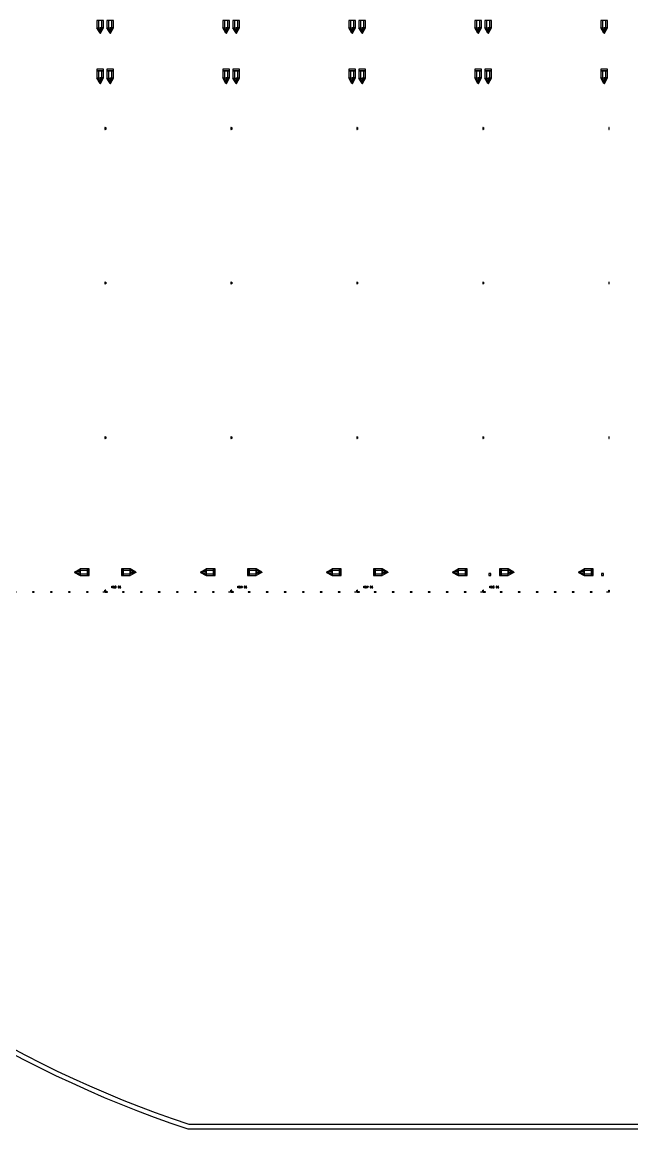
# Model space of a CAD drawing. Extents: x -50899 to 50899, y -48295 to 50898.
# Drawn here: x -23503 to 3843, y -48295 to 1302 of the extents above; entities that cross this region are included whole.
import ezdxf

# ---------------------------------------------------------------- set-up
doc = ezdxf.new("R2010")
doc.units = 0
doc.layers.add('GAP', color=1, linetype='continuous')
doc.layers.add('PIN', color=3, linetype='continuous')

# ---------------------------------------------------------------- blocks, each defined once
blk = doc.blocks.new('C1C')
at = {"layer": 'GAP'}
for points in [[(-100, 48400), (0, 48400), (0, 48380), (-80, 48380), (-80, 48300), (-100, 48300), (-100, 48400)], [(667, 48400), (747, 48400), (747, 48380), (667, 48380), (667, 48400)], [(1474, 48400), (1554, 48400), (1554, 48380), (1474, 48380), (1474, 48400)], [(2281, 48400), (2361, 48400), (2361, 48380), (2281, 48380), (2281, 48400)], [(3089, 48400), (3169, 48400), (3169, 48380), (3089, 48380), (3089, 48400)], [(3896, 48400), (3976, 48400), (3976, 48380), (3896, 48380), (3896, 48400)], [(4703, 48400), (4783, 48400), (4783, 48380), (4703, 48380), (4703, 48400)], [(5550, 48400), (5450, 48400), (5450, 48380), (5530, 48380), (5530, 48300), (5550, 48300), (5550, 48400)], [(-100, 41431), (-100, 41511), (-80, 41511), (-80, 41431), (-100, 41431)], [(5550, 41431), (5550, 41511), (5530, 41511), (5530, 41431), (5550, 41431)], [(-100, 34503), (-100, 34583), (-80, 34583), (-80, 34503), (-100, 34503)], [(5550, 34503), (5550, 34583), (5530, 34583), (5530, 34503), (5550, 34503)], [(-100, 27574), (-100, 27654), (-80, 27654), (-80, 27574), (-100, 27574)], [(5550, 27574), (5550, 27654), (5530, 27654), (5530, 27574), (5550, 27574)], [(-100, 20646), (-100, 20726), (-80, 20726), (-80, 20646), (-100, 20646)], [(5550, 20646), (5550, 20726), (5530, 20726), (5530, 20646), (5550, 20646)], [(-100, 13717), (-100, 13797), (-80, 13797), (-80, 13717), (-100, 13717)], [(5550, 13717), (5550, 13797), (5530, 13797), (5530, 13717), (5550, 13717)], [(-100, 6789), (-100, 6869), (-80, 6869), (-80, 6789), (-100, 6789)], [(5550, 6789), (5550, 6869), (5530, 6869), (5530, 6789), (5550, 6789)], [(-100, -100), (0, -100), (0, -80), (-80, -80), (-80, 0), (-100, 0), (-100, -100)], [(5550, -100), (5450, -100), (5450, -80), (5530, -80), (5530, 0), (5550, 0), (5550, -100)], [(667, -100), (747, -100), (747, -80), (667, -80), (667, -100)], [(1474, -100), (1554, -100), (1554, -80), (1474, -80), (1474, -100)], [(2281, -100), (2361, -100), (2361, -80), (2281, -80), (2281, -100)], [(3089, -100), (3169, -100), (3169, -80), (3089, -80), (3089, -100)], [(3896, -100), (3976, -100), (3976, -80), (3896, -80), (3896, -100)], [(4703, -100), (4783, -100), (4783, -80), (4703, -80), (4703, -100)]]:
    blk.add_lwpolyline(points, dxfattribs=at)
blk = doc.blocks.new('C1CGAP')
for points in [[(5175, 25525), (5175, 25200), (5475, 25200), (5475, 25525), (5175, 25525)], [(5175, 25525), (5175, 25200), (5475, 25200), (5475, 25525), (5175, 25525)], [(5325, 25200), (5325, 24950), (5315.158, 24950), (5175, 25200), (5325, 25200)], [(5325, 25200), (5325, 24950), (5315.158, 24950), (5175, 25200), (5325, 25200)], [(5325, 25200), (5325, 24950), (5334.842, 24950), (5475, 25200), (5325, 25200)], [(5325, 25200), (5325, 24950), (5334.842, 24950), (5475, 25200), (5325, 25200)], [(5175, 23350), (5175, 23275), (5475, 23275), (5475, 23350), (5175, 23350)], [(5175, 23350), (5175, 23275), (5475, 23275), (5475, 23350), (5175, 23350)], [(5175, 23275), (5175, 22950), (5475, 22950), (5475, 23275), (5175, 23275)], [(5175, 23275), (5175, 22950), (5475, 22950), (5475, 23275), (5175, 23275)], [(5325, 22950), (5325, 22700), (5315.158, 22700), (5175, 22950), (5325, 22950)], [(5325, 22950), (5325, 22700), (5315.158, 22700), (5175, 22950), (5325, 22950)], [(5325, 22950), (5325, 22700), (5334.842, 22700), (5475, 22950), (5325, 22950)], [(5325, 22950), (5325, 22700), (5334.842, 22700), (5475, 22950), (5325, 22950)], [(4425, 800), (4175, 800), (4175, 809.842), (4425, 950), (4425, 800)], [(4425, 800), (4175, 800), (4175, 809.842), (4425, 950), (4425, 800)], [(4425, 800), (4175, 800), (4175, 790.158), (4425, 650), (4425, 800)], [(4425, 800), (4175, 800), (4175, 790.158), (4425, 650), (4425, 800)], [(4750, 950), (4425, 950), (4425, 650), (4750, 650), (4750, 950)], [(4750, 950), (4425, 950), (4425, 650), (4750, 650), (4750, 950)], [(4825, 950), (4750, 950), (4750, 650), (4825, 650), (4825, 950)], [(4825, 950), (4750, 950), (4750, 650), (4825, 650), (4825, 950)]]:
    blk.add_lwpolyline(points)
blk = doc.blocks.new('C1CPIN')
for points in [[(5250, 25525), (5250, 25200), (5400, 25200), (5400, 25525), (5250, 25525)], [(5250, 25525), (5250, 25200), (5400, 25200), (5400, 25525), (5250, 25525)], [(5325, 25200), (5325, 24950), (5320, 24950), (5250, 25200), (5325, 25200)], [(5325, 25200), (5325, 24950), (5320, 24950), (5250, 25200), (5325, 25200)], [(5325, 25200), (5325, 24950), (5330, 24950), (5400, 25200), (5325, 25200)], [(5325, 25200), (5325, 24950), (5330, 24950), (5400, 25200), (5325, 25200)], [(5250, 23275), (5250, 22950), (5400, 22950), (5400, 23275), (5250, 23275)], [(5250, 23275), (5250, 22950), (5400, 22950), (5400, 23275), (5250, 23275)], [(5325, 22950), (5325, 22700), (5320, 22700), (5250, 22950), (5325, 22950)], [(5325, 22950), (5325, 22700), (5320, 22700), (5250, 22950), (5325, 22950)], [(5325, 22950), (5325, 22700), (5330, 22700), (5400, 22950), (5325, 22950)], [(5325, 22950), (5325, 22700), (5330, 22700), (5400, 22950), (5325, 22950)], [(4425, 800), (4175, 800), (4175, 805), (4425, 875), (4425, 800)], [(4425, 800), (4175, 800), (4175, 805), (4425, 875), (4425, 800)], [(4425, 800), (4175, 800), (4175, 795), (4425, 725), (4425, 800)], [(4425, 800), (4175, 800), (4175, 795), (4425, 725), (4425, 800)], [(4750, 875), (4425, 875), (4425, 725), (4750, 725), (4750, 875)], [(4750, 875), (4425, 875), (4425, 725), (4750, 725), (4750, 875)]]:
    blk.add_lwpolyline(points)
blk = doc.blocks.new('C1D')
at = {"layer": 'GAP'}
for points in [[(-100, 48400), (0, 48400), (0, 48380), (-80, 48380), (-80, 48300), (-100, 48300), (-100, 48400)], [(667, 48400), (747, 48400), (747, 48380), (667, 48380), (667, 48400)], [(1474, 48400), (1554, 48400), (1554, 48380), (1474, 48380), (1474, 48400)], [(2281, 48400), (2361, 48400), (2361, 48380), (2281, 48380), (2281, 48400)], [(3089, 48400), (3169, 48400), (3169, 48380), (3089, 48380), (3089, 48400)], [(3896, 48400), (3976, 48400), (3976, 48380), (3896, 48380), (3896, 48400)], [(4703, 48400), (4783, 48400), (4783, 48380), (4703, 48380), (4703, 48400)], [(5550, 48400), (5450, 48400), (5450, 48380), (5530, 48380), (5530, 48300), (5550, 48300), (5550, 48400)], [(-100, 41431), (-100, 41511), (-80, 41511), (-80, 41431), (-100, 41431)], [(5550, 41431), (5550, 41511), (5530, 41511), (5530, 41431), (5550, 41431)], [(-100, 34503), (-100, 34583), (-80, 34583), (-80, 34503), (-100, 34503)], [(5550, 34503), (5550, 34583), (5530, 34583), (5530, 34503), (5550, 34503)], [(-100, 27574), (-100, 27654), (-80, 27654), (-80, 27574), (-100, 27574)], [(5550, 27574), (5550, 27654), (5530, 27654), (5530, 27574), (5550, 27574)], [(-100, 20646), (-100, 20726), (-80, 20726), (-80, 20646), (-100, 20646)], [(5550, 20646), (5550, 20726), (5530, 20726), (5530, 20646), (5550, 20646)], [(-100, 13717), (-100, 13797), (-80, 13797), (-80, 13717), (-100, 13717)], [(5550, 13717), (5550, 13797), (5530, 13797), (5530, 13717), (5550, 13717)], [(-100, 6789), (-100, 6869), (-80, 6869), (-80, 6789), (-100, 6789)], [(5550, 6789), (5550, 6869), (5530, 6869), (5530, 6789), (5550, 6789)], [(-100, -100), (0, -100), (0, -80), (-80, -80), (-80, 0), (-100, 0), (-100, -100)], [(5550, -100), (5450, -100), (5450, -80), (5530, -80), (5530, 0), (5550, 0), (5550, -100)], [(667, -100), (747, -100), (747, -80), (667, -80), (667, -100)], [(1474, -100), (1554, -100), (1554, -80), (1474, -80), (1474, -100)], [(2281, -100), (2361, -100), (2361, -80), (2281, -80), (2281, -100)], [(3089, -100), (3169, -100), (3169, -80), (3089, -80), (3089, -100)], [(3896, -100), (3976, -100), (3976, -80), (3896, -80), (3896, -100)], [(4703, -100), (4783, -100), (4783, -80), (4703, -80), (4703, -100)]]:
    blk.add_lwpolyline(points, dxfattribs=at)
blk = doc.blocks.new('C1DGAP')
for points in [[(-25, 25525), (-25, 25200), (275, 25200), (275, 25525), (-25, 25525)], [(-25, 25525), (-25, 25200), (275, 25200), (275, 25525), (-25, 25525)], [(5175, 25525), (5175, 25200), (5475, 25200), (5475, 25525), (5175, 25525)], [(5175, 25525), (5175, 25200), (5475, 25200), (5475, 25525), (5175, 25525)], [(125, 25200), (125, 24950), (115.158, 24950), (-25, 25200), (125, 25200)], [(125, 25200), (125, 24950), (115.158, 24950), (-25, 25200), (125, 25200)], [(125, 25200), (125, 24950), (134.842, 24950), (275, 25200), (125, 25200)], [(125, 25200), (125, 24950), (134.842, 24950), (275, 25200), (125, 25200)], [(5325, 25200), (5325, 24950), (5315.158, 24950), (5175, 25200), (5325, 25200)], [(5325, 25200), (5325, 24950), (5315.158, 24950), (5175, 25200), (5325, 25200)], [(5325, 25200), (5325, 24950), (5334.842, 24950), (5475, 25200), (5325, 25200)], [(5325, 25200), (5325, 24950), (5334.842, 24950), (5475, 25200), (5325, 25200)], [(-25, 23345), (-25, 23270), (275, 23270), (275, 23345), (-25, 23345)], [(-25, 23345), (-25, 23270), (275, 23270), (275, 23345), (-25, 23345)], [(5175, 23350), (5175, 23275), (5475, 23275), (5475, 23350), (5175, 23350)], [(5175, 23350), (5175, 23275), (5475, 23275), (5475, 23350), (5175, 23350)], [(-25, 23270), (-25, 22945), (275, 22945), (275, 23270), (-25, 23270)], [(-25, 23270), (-25, 22945), (275, 22945), (275, 23270), (-25, 23270)], [(125, 22945), (125, 22695), (115.158, 22695), (-25, 22945), (125, 22945)], [(125, 22945), (125, 22695), (115.158, 22695), (-25, 22945), (125, 22945)], [(125, 22945), (125, 22695), (134.842, 22695), (275, 22945), (125, 22945)], [(125, 22945), (125, 22695), (134.842, 22695), (275, 22945), (125, 22945)], [(5175, 23275), (5175, 22950), (5475, 22950), (5475, 23275), (5175, 23275)], [(5175, 23275), (5175, 22950), (5475, 22950), (5475, 23275), (5175, 23275)], [(5325, 22950), (5325, 22700), (5315.158, 22700), (5175, 22950), (5325, 22950)], [(5325, 22950), (5325, 22700), (5315.158, 22700), (5175, 22950), (5325, 22950)], [(5325, 22950), (5325, 22700), (5334.842, 22700), (5475, 22950), (5325, 22950)], [(5325, 22950), (5325, 22700), (5334.842, 22700), (5475, 22950), (5325, 22950)], [(625, 650), (700, 650), (700, 950), (625, 950), (625, 650)], [(625, 650), (700, 650), (700, 950), (625, 950), (625, 650)], [(700, 650), (1025, 650), (1025, 950), (700, 950), (700, 650)], [(700, 650), (1025, 650), (1025, 950), (700, 950), (700, 650)], [(1025, 800), (1275, 800), (1275, 809.842), (1025, 950), (1025, 800)], [(1025, 800), (1275, 800), (1275, 809.842), (1025, 950), (1025, 800)], [(1025, 800), (1275, 800), (1275, 790.158), (1025, 650), (1025, 800)], [(1025, 800), (1275, 800), (1275, 790.158), (1025, 650), (1025, 800)], [(4425, 800), (4175, 800), (4175, 809.842), (4425, 950), (4425, 800)], [(4425, 800), (4175, 800), (4175, 809.842), (4425, 950), (4425, 800)], [(4425, 800), (4175, 800), (4175, 790.158), (4425, 650), (4425, 800)], [(4425, 800), (4175, 800), (4175, 790.158), (4425, 650), (4425, 800)], [(4750, 950), (4425, 950), (4425, 650), (4750, 650), (4750, 950)], [(4750, 950), (4425, 950), (4425, 650), (4750, 650), (4750, 950)], [(4825, 950), (4750, 950), (4750, 650), (4825, 650), (4825, 950)], [(4825, 950), (4750, 950), (4750, 650), (4825, 650), (4825, 950)]]:
    blk.add_lwpolyline(points)
at = {"layer": 'GAP'}
for points in [[(200, 100), (200, 170), (252.5, 170), (252.5, 161.25), (217.5, 161.25), (217.5, 108.75), (252.5, 108.75), (252.5, 100), (200, 100), (200, 100)], [(270, 100), (322.5, 100), (322.5, 108.75), (305, 108.75), (305, 170), (287.5, 170), (270, 161.25), (270, 152.5), (287.5, 152.5), (287.5, 108.75), (270, 108.75), (270, 100), (270, 100)], [(340, 100), (357.5, 100), (357.5, 170), (340, 170), (340, 100)], [(357.5, 100), (375, 100), (392.5, 108.75), (392.5, 161.25), (375, 170), (357.5, 170), (357.5, 161.25), (375, 161.25), (375, 108.75), (357.5, 108.75), (357.5, 100)]]:
    blk.add_lwpolyline(points, dxfattribs=at)
blk = doc.blocks.new('C1DPIN')
for points in [[(50, 25525), (50, 25200), (200, 25200), (200, 25525), (50, 25525)], [(50, 25525), (50, 25200), (200, 25200), (200, 25525), (50, 25525)], [(5250, 25525), (5250, 25200), (5400, 25200), (5400, 25525), (5250, 25525)], [(5250, 25525), (5250, 25200), (5400, 25200), (5400, 25525), (5250, 25525)], [(125, 25200), (125, 24950), (120, 24950), (50, 25200), (125, 25200)], [(125, 25200), (125, 24950), (120, 24950), (50, 25200), (125, 25200)], [(125, 25200), (125, 24950), (130, 24950), (200, 25200), (125, 25200)], [(125, 25200), (125, 24950), (130, 24950), (200, 25200), (125, 25200)], [(5325, 25200), (5325, 24950), (5320, 24950), (5250, 25200), (5325, 25200)], [(5325, 25200), (5325, 24950), (5320, 24950), (5250, 25200), (5325, 25200)], [(5325, 25200), (5325, 24950), (5330, 24950), (5400, 25200), (5325, 25200)], [(5325, 25200), (5325, 24950), (5330, 24950), (5400, 25200), (5325, 25200)], [(50, 23270), (50, 22945), (200, 22945), (200, 23270), (50, 23270)], [(50, 23270), (50, 22945), (200, 22945), (200, 23270), (50, 23270)], [(125, 22945), (125, 22695), (120, 22695), (50, 22945), (125, 22945)], [(125, 22945), (125, 22695), (120, 22695), (50, 22945), (125, 22945)], [(125, 22945), (125, 22695), (130, 22695), (200, 22945), (125, 22945)], [(125, 22945), (125, 22695), (130, 22695), (200, 22945), (125, 22945)], [(5250, 23275), (5250, 22950), (5400, 22950), (5400, 23275), (5250, 23275)], [(5250, 23275), (5250, 22950), (5400, 22950), (5400, 23275), (5250, 23275)], [(5325, 22950), (5325, 22700), (5320, 22700), (5250, 22950), (5325, 22950)], [(5325, 22950), (5325, 22700), (5320, 22700), (5250, 22950), (5325, 22950)], [(5325, 22950), (5325, 22700), (5330, 22700), (5400, 22950), (5325, 22950)], [(5325, 22950), (5325, 22700), (5330, 22700), (5400, 22950), (5325, 22950)], [(700, 725), (1025, 725), (1025, 875), (700, 875), (700, 725)], [(700, 725), (1025, 725), (1025, 875), (700, 875), (700, 725)], [(1025, 800), (1275, 800), (1275, 805), (1025, 875), (1025, 800)], [(1025, 800), (1275, 800), (1275, 805), (1025, 875), (1025, 800)], [(1025, 800), (1275, 800), (1275, 795), (1025, 725), (1025, 800)], [(1025, 800), (1275, 800), (1275, 795), (1025, 725), (1025, 800)], [(4425, 800), (4175, 800), (4175, 805), (4425, 875), (4425, 800)], [(4425, 800), (4175, 800), (4175, 805), (4425, 875), (4425, 800)], [(4425, 800), (4175, 800), (4175, 795), (4425, 725), (4425, 800)], [(4425, 800), (4175, 800), (4175, 795), (4425, 725), (4425, 800)], [(4750, 875), (4425, 875), (4425, 725), (4750, 725), (4750, 875)], [(4750, 875), (4425, 875), (4425, 725), (4750, 725), (4750, 875)]]:
    blk.add_lwpolyline(points)
blk = doc.blocks.new('C1E')
at = {"layer": 'GAP'}
for points in [[(-100, 48400), (0, 48400), (0, 48380), (-80, 48380), (-80, 48300), (-100, 48300), (-100, 48400)], [(667, 48400), (747, 48400), (747, 48380), (667, 48380), (667, 48400)], [(1474, 48400), (1554, 48400), (1554, 48380), (1474, 48380), (1474, 48400)], [(2281, 48400), (2361, 48400), (2361, 48380), (2281, 48380), (2281, 48400)], [(3089, 48400), (3169, 48400), (3169, 48380), (3089, 48380), (3089, 48400)], [(3896, 48400), (3976, 48400), (3976, 48380), (3896, 48380), (3896, 48400)], [(4703, 48400), (4783, 48400), (4783, 48380), (4703, 48380), (4703, 48400)], [(5550, 48400), (5450, 48400), (5450, 48380), (5530, 48380), (5530, 48300), (5550, 48300), (5550, 48400)], [(-100, 41431), (-100, 41511), (-80, 41511), (-80, 41431), (-100, 41431)], [(5550, 41431), (5550, 41511), (5530, 41511), (5530, 41431), (5550, 41431)], [(-100, 34503), (-100, 34583), (-80, 34583), (-80, 34503), (-100, 34503)], [(5550, 34503), (5550, 34583), (5530, 34583), (5530, 34503), (5550, 34503)], [(-100, 27574), (-100, 27654), (-80, 27654), (-80, 27574), (-100, 27574)], [(5550, 27574), (5550, 27654), (5530, 27654), (5530, 27574), (5550, 27574)], [(-100, 20646), (-100, 20726), (-80, 20726), (-80, 20646), (-100, 20646)], [(5550, 20646), (5550, 20726), (5530, 20726), (5530, 20646), (5550, 20646)], [(-100, 13717), (-100, 13797), (-80, 13797), (-80, 13717), (-100, 13717)], [(5550, 13717), (5550, 13797), (5530, 13797), (5530, 13717), (5550, 13717)], [(-100, 6789), (-100, 6869), (-80, 6869), (-80, 6789), (-100, 6789)], [(5550, 6789), (5550, 6869), (5530, 6869), (5530, 6789), (5550, 6789)], [(-100, -100), (0, -100), (0, -80), (-80, -80), (-80, 0), (-100, 0), (-100, -100)], [(5550, -100), (5450, -100), (5450, -80), (5530, -80), (5530, 0), (5550, 0), (5550, -100)], [(667, -100), (747, -100), (747, -80), (667, -80), (667, -100)], [(1474, -100), (1554, -100), (1554, -80), (1474, -80), (1474, -100)], [(2281, -100), (2361, -100), (2361, -80), (2281, -80), (2281, -100)], [(3089, -100), (3169, -100), (3169, -80), (3089, -80), (3089, -100)], [(3896, -100), (3976, -100), (3976, -80), (3896, -80), (3896, -100)], [(4703, -100), (4783, -100), (4783, -80), (4703, -80), (4703, -100)]]:
    blk.add_lwpolyline(points, dxfattribs=at)
blk = doc.blocks.new('C1EGAP')
for points in [[(-25, 25525), (-25, 25200), (275, 25200), (275, 25525), (-25, 25525)], [(-25, 25525), (-25, 25200), (275, 25200), (275, 25525), (-25, 25525)], [(5175, 25525), (5175, 25200), (5475, 25200), (5475, 25525), (5175, 25525)], [(5175, 25525), (5175, 25200), (5475, 25200), (5475, 25525), (5175, 25525)], [(125, 25200), (125, 24950), (115.16, 24950), (-25, 25200), (125, 25200)], [(125, 25200), (125, 24950), (115.16, 24950), (-25, 25200), (125, 25200)], [(125, 25200), (125, 24950), (134.84, 24950), (275, 25200), (125, 25200)], [(125, 25200), (125, 24950), (134.84, 24950), (275, 25200), (125, 25200)], [(5325, 25200), (5325, 24950), (5315.16, 24950), (5175, 25200), (5325, 25200)], [(5325, 25200), (5325, 24950), (5315.16, 24950), (5175, 25200), (5325, 25200)], [(5325, 25200), (5325, 24950), (5334.84, 24950), (5475, 25200), (5325, 25200)], [(5325, 25200), (5325, 24950), (5334.84, 24950), (5475, 25200), (5325, 25200)], [(-25, 23345), (-25, 23270), (275, 23270), (275, 23345), (-25, 23345)], [(-25, 23345), (-25, 23270), (275, 23270), (275, 23345), (-25, 23345)], [(5175, 23350), (5175, 23275), (5475, 23275), (5475, 23350), (5175, 23350)], [(5175, 23350), (5175, 23275), (5475, 23275), (5475, 23350), (5175, 23350)], [(-25, 23270), (-25, 22945), (275, 22945), (275, 23270), (-25, 23270)], [(-25, 23270), (-25, 22945), (275, 22945), (275, 23270), (-25, 23270)], [(125, 22945), (125, 22695), (115.16, 22695), (-25, 22945), (125, 22945)], [(125, 22945), (125, 22695), (115.16, 22695), (-25, 22945), (125, 22945)], [(125, 22945), (125, 22695), (134.84, 22695), (275, 22945), (125, 22945)], [(125, 22945), (125, 22695), (134.84, 22695), (275, 22945), (125, 22945)], [(5175, 23275), (5175, 22950), (5475, 22950), (5475, 23275), (5175, 23275)], [(5175, 23275), (5175, 22950), (5475, 22950), (5475, 23275), (5175, 23275)], [(5325, 22950), (5325, 22700), (5315.16, 22700), (5175, 22950), (5325, 22950)], [(5325, 22950), (5325, 22700), (5315.16, 22700), (5175, 22950), (5325, 22950)], [(5325, 22950), (5325, 22700), (5334.84, 22700), (5475, 22950), (5325, 22950)], [(5325, 22950), (5325, 22700), (5334.84, 22700), (5475, 22950), (5325, 22950)], [(625, 650), (700, 650), (700, 950), (625, 950), (625, 650)], [(625, 650), (700, 650), (700, 950), (625, 950), (625, 650)], [(700, 650), (1025, 650), (1025, 950), (700, 950), (700, 650)], [(700, 650), (1025, 650), (1025, 950), (700, 950), (700, 650)], [(1025, 800), (1275, 800), (1275, 809.84), (1025, 950), (1025, 800)], [(1025, 800), (1275, 800), (1275, 809.84), (1025, 950), (1025, 800)], [(1025, 800), (1275, 800), (1275, 790.16), (1025, 650), (1025, 800)], [(1025, 800), (1275, 800), (1275, 790.16), (1025, 650), (1025, 800)], [(4425, 800), (4175, 800), (4175, 809.84), (4425, 950), (4425, 800)], [(4425, 800), (4175, 800), (4175, 809.84), (4425, 950), (4425, 800)], [(4425, 800), (4175, 800), (4175, 790.16), (4425, 650), (4425, 800)], [(4425, 800), (4175, 800), (4175, 790.16), (4425, 650), (4425, 800)], [(4750, 950), (4425, 950), (4425, 650), (4750, 650), (4750, 950)], [(4750, 950), (4425, 950), (4425, 650), (4750, 650), (4750, 950)], [(4825, 950), (4750, 950), (4750, 650), (4825, 650), (4825, 950)], [(4825, 950), (4750, 950), (4750, 650), (4825, 650), (4825, 950)]]:
    blk.add_lwpolyline(points)
at = {"layer": 'GAP'}
for points in [[(200, 100), (200, 170), (252.5, 170), (252.5, 161.25), (217.5, 161.25), (217.5, 108.75), (252.5, 108.75), (252.5, 100), (200, 100), (200, 100)], [(270, 100), (322.5, 100), (322.5, 108.75), (305, 108.75), (305, 170), (287.5, 170), (270, 161.25), (270, 152.5), (287.5, 152.5), (287.5, 108.75), (270, 108.75), (270, 100), (270, 100)], [(340, 100), (340, 170), (392.5, 170), (392.5, 161.25), (357.5, 161.25), (357.5, 143.75), (375, 143.75), (375, 135), (357.5, 135), (357.5, 108.75), (392.5, 108.75), (392.5, 100), (340, 100), (340, 100)]]:
    blk.add_lwpolyline(points, dxfattribs=at)
blk = doc.blocks.new('C1EPIN')
for points in [[(50, 25525), (50, 25200), (200, 25200), (200, 25525), (50, 25525)], [(50, 25525), (50, 25200), (200, 25200), (200, 25525), (50, 25525)], [(5250, 25525), (5250, 25200), (5400, 25200), (5400, 25525), (5250, 25525)], [(5250, 25525), (5250, 25200), (5400, 25200), (5400, 25525), (5250, 25525)], [(125, 25200), (125, 24950), (120, 24950), (50, 25200), (125, 25200)], [(125, 25200), (125, 24950), (120, 24950), (50, 25200), (125, 25200)], [(125, 25200), (125, 24950), (130, 24950), (200, 25200), (125, 25200)], [(125, 25200), (125, 24950), (130, 24950), (200, 25200), (125, 25200)], [(5325, 25200), (5325, 24950), (5320, 24950), (5250, 25200), (5325, 25200)], [(5325, 25200), (5325, 24950), (5320, 24950), (5250, 25200), (5325, 25200)], [(5325, 25200), (5325, 24950), (5330, 24950), (5400, 25200), (5325, 25200)], [(5325, 25200), (5325, 24950), (5330, 24950), (5400, 25200), (5325, 25200)], [(50, 23270), (50, 22945), (200, 22945), (200, 23270), (50, 23270)], [(50, 23270), (50, 22945), (200, 22945), (200, 23270), (50, 23270)], [(125, 22945), (125, 22695), (120, 22695), (50, 22945), (125, 22945)], [(125, 22945), (125, 22695), (120, 22695), (50, 22945), (125, 22945)], [(125, 22945), (125, 22695), (130, 22695), (200, 22945), (125, 22945)], [(125, 22945), (125, 22695), (130, 22695), (200, 22945), (125, 22945)], [(5250, 23275), (5250, 22950), (5400, 22950), (5400, 23275), (5250, 23275)], [(5250, 23275), (5250, 22950), (5400, 22950), (5400, 23275), (5250, 23275)], [(5325, 22950), (5325, 22700), (5320, 22700), (5250, 22950), (5325, 22950)], [(5325, 22950), (5325, 22700), (5320, 22700), (5250, 22950), (5325, 22950)], [(5325, 22950), (5325, 22700), (5330, 22700), (5400, 22950), (5325, 22950)], [(5325, 22950), (5325, 22700), (5330, 22700), (5400, 22950), (5325, 22950)], [(700, 725), (1025, 725), (1025, 875), (700, 875), (700, 725)], [(700, 725), (1025, 725), (1025, 875), (700, 875), (700, 725)], [(1025, 800), (1275, 800), (1275, 805), (1025, 875), (1025, 800)], [(1025, 800), (1275, 800), (1275, 805), (1025, 875), (1025, 800)], [(1025, 800), (1275, 800), (1275, 795), (1025, 725), (1025, 800)], [(1025, 800), (1275, 800), (1275, 795), (1025, 725), (1025, 800)], [(4425, 800), (4175, 800), (4175, 805), (4425, 875), (4425, 800)], [(4425, 800), (4175, 800), (4175, 805), (4425, 875), (4425, 800)], [(4425, 800), (4175, 800), (4175, 795), (4425, 725), (4425, 800)], [(4425, 800), (4175, 800), (4175, 795), (4425, 725), (4425, 800)], [(4750, 875), (4425, 875), (4425, 725), (4750, 725), (4750, 875)], [(4750, 875), (4425, 875), (4425, 725), (4750, 725), (4750, 875)]]:
    blk.add_lwpolyline(points)
blk = doc.blocks.new('C1F')
at = {"layer": 'GAP'}
for points in [[(-100, 48400), (0, 48400), (0, 48380), (-80, 48380), (-80, 48300), (-100, 48300), (-100, 48400)], [(667, 48400), (747, 48400), (747, 48380), (667, 48380), (667, 48400)], [(1474, 48400), (1554, 48400), (1554, 48380), (1474, 48380), (1474, 48400)], [(2281, 48400), (2361, 48400), (2361, 48380), (2281, 48380), (2281, 48400)], [(3089, 48400), (3169, 48400), (3169, 48380), (3089, 48380), (3089, 48400)], [(3896, 48400), (3976, 48400), (3976, 48380), (3896, 48380), (3896, 48400)], [(4703, 48400), (4783, 48400), (4783, 48380), (4703, 48380), (4703, 48400)], [(5550, 48400), (5450, 48400), (5450, 48380), (5530, 48380), (5530, 48300), (5550, 48300), (5550, 48400)], [(-100, 41431), (-100, 41511), (-80, 41511), (-80, 41431), (-100, 41431)], [(5550, 41431), (5550, 41511), (5530, 41511), (5530, 41431), (5550, 41431)], [(-100, 34503), (-100, 34583), (-80, 34583), (-80, 34503), (-100, 34503)], [(5550, 34503), (5550, 34583), (5530, 34583), (5530, 34503), (5550, 34503)], [(-100, 27574), (-100, 27654), (-80, 27654), (-80, 27574), (-100, 27574)], [(5550, 27574), (5550, 27654), (5530, 27654), (5530, 27574), (5550, 27574)], [(-100, 20646), (-100, 20726), (-80, 20726), (-80, 20646), (-100, 20646)], [(5550, 20646), (5550, 20726), (5530, 20726), (5530, 20646), (5550, 20646)], [(-100, 13717), (-100, 13797), (-80, 13797), (-80, 13717), (-100, 13717)], [(5550, 13717), (5550, 13797), (5530, 13797), (5530, 13717), (5550, 13717)], [(-100, 6789), (-100, 6869), (-80, 6869), (-80, 6789), (-100, 6789)], [(5550, 6789), (5550, 6869), (5530, 6869), (5530, 6789), (5550, 6789)], [(-100, -100), (0, -100), (0, -80), (-80, -80), (-80, 0), (-100, 0), (-100, -100)], [(5550, -100), (5450, -100), (5450, -80), (5530, -80), (5530, 0), (5550, 0), (5550, -100)], [(667, -100), (747, -100), (747, -80), (667, -80), (667, -100)], [(1474, -100), (1554, -100), (1554, -80), (1474, -80), (1474, -100)], [(2281, -100), (2361, -100), (2361, -80), (2281, -80), (2281, -100)], [(3089, -100), (3169, -100), (3169, -80), (3089, -80), (3089, -100)], [(3896, -100), (3976, -100), (3976, -80), (3896, -80), (3896, -100)], [(4703, -100), (4783, -100), (4783, -80), (4703, -80), (4703, -100)]]:
    blk.add_lwpolyline(points, dxfattribs=at)
blk = doc.blocks.new('C1FGAP')
for points in [[(-25, 25525), (-25, 25200), (275, 25200), (275, 25525), (-25, 25525)], [(-25, 25525), (-25, 25200), (275, 25200), (275, 25525), (-25, 25525)], [(5175, 25525), (5175, 25200), (5475, 25200), (5475, 25525), (5175, 25525)], [(5175, 25525), (5175, 25200), (5475, 25200), (5475, 25525), (5175, 25525)], [(125, 25200), (125, 24950), (115.16, 24950), (-25, 25200), (125, 25200)], [(125, 25200), (125, 24950), (115.16, 24950), (-25, 25200), (125, 25200)], [(125, 25200), (125, 24950), (134.84, 24950), (275, 25200), (125, 25200)], [(125, 25200), (125, 24950), (134.84, 24950), (275, 25200), (125, 25200)], [(5325, 25200), (5325, 24950), (5315.16, 24950), (5175, 25200), (5325, 25200)], [(5325, 25200), (5325, 24950), (5315.16, 24950), (5175, 25200), (5325, 25200)], [(5325, 25200), (5325, 24950), (5334.84, 24950), (5475, 25200), (5325, 25200)], [(5325, 25200), (5325, 24950), (5334.84, 24950), (5475, 25200), (5325, 25200)], [(-25, 23345), (-25, 23270), (275, 23270), (275, 23345), (-25, 23345)], [(-25, 23345), (-25, 23270), (275, 23270), (275, 23345), (-25, 23345)], [(5175, 23350), (5175, 23275), (5475, 23275), (5475, 23350), (5175, 23350)], [(5175, 23350), (5175, 23275), (5475, 23275), (5475, 23350), (5175, 23350)], [(-25, 23270), (-25, 22945), (275, 22945), (275, 23270), (-25, 23270)], [(-25, 23270), (-25, 22945), (275, 22945), (275, 23270), (-25, 23270)], [(125, 22945), (125, 22695), (115.16, 22695), (-25, 22945), (125, 22945)], [(125, 22945), (125, 22695), (115.16, 22695), (-25, 22945), (125, 22945)], [(125, 22945), (125, 22695), (134.84, 22695), (275, 22945), (125, 22945)], [(125, 22945), (125, 22695), (134.84, 22695), (275, 22945), (125, 22945)], [(5175, 23275), (5175, 22950), (5475, 22950), (5475, 23275), (5175, 23275)], [(5175, 23275), (5175, 22950), (5475, 22950), (5475, 23275), (5175, 23275)], [(5325, 22950), (5325, 22700), (5315.16, 22700), (5175, 22950), (5325, 22950)], [(5325, 22950), (5325, 22700), (5315.16, 22700), (5175, 22950), (5325, 22950)], [(5325, 22950), (5325, 22700), (5334.84, 22700), (5475, 22950), (5325, 22950)], [(5325, 22950), (5325, 22700), (5334.84, 22700), (5475, 22950), (5325, 22950)], [(625, 650), (700, 650), (700, 950), (625, 950), (625, 650)], [(625, 650), (700, 650), (700, 950), (625, 950), (625, 650)], [(700, 650), (1025, 650), (1025, 950), (700, 950), (700, 650)], [(700, 650), (1025, 650), (1025, 950), (700, 950), (700, 650)], [(1025, 800), (1275, 800), (1275, 809.84), (1025, 950), (1025, 800)], [(1025, 800), (1275, 800), (1275, 809.84), (1025, 950), (1025, 800)], [(1025, 800), (1275, 800), (1275, 790.16), (1025, 650), (1025, 800)], [(1025, 800), (1275, 800), (1275, 790.16), (1025, 650), (1025, 800)], [(4425, 800), (4175, 800), (4175, 809.84), (4425, 950), (4425, 800)], [(4425, 800), (4175, 800), (4175, 809.84), (4425, 950), (4425, 800)], [(4425, 800), (4175, 800), (4175, 790.16), (4425, 650), (4425, 800)], [(4425, 800), (4175, 800), (4175, 790.16), (4425, 650), (4425, 800)], [(4750, 950), (4425, 950), (4425, 650), (4750, 650), (4750, 950)], [(4750, 950), (4425, 950), (4425, 650), (4750, 650), (4750, 950)], [(4825, 950), (4750, 950), (4750, 650), (4825, 650), (4825, 950)], [(4825, 950), (4750, 950), (4750, 650), (4825, 650), (4825, 950)]]:
    blk.add_lwpolyline(points)
at = {"layer": 'GAP'}
for points in [[(200, 100), (200, 170), (252.5, 170), (252.5, 161.25), (217.5, 161.25), (217.5, 108.75), (252.5, 108.75), (252.5, 100), (200, 100), (200, 100)], [(270, 100), (322.5, 100), (322.5, 108.75), (305, 108.75), (305, 170), (287.5, 170), (270, 161.25), (270, 152.5), (287.5, 152.5), (287.5, 108.75), (270, 108.75), (270, 100), (270, 100)], [(340, 100), (340, 170), (392.5, 170), (392.5, 161.25), (357.5, 161.25), (357.5, 143.75), (375, 143.75), (375, 135), (357.5, 135), (357.5, 100), (340, 100), (340, 100)]]:
    blk.add_lwpolyline(points, dxfattribs=at)
blk = doc.blocks.new('C1FPIN')
for points in [[(50, 25525), (50, 25200), (200, 25200), (200, 25525), (50, 25525)], [(50, 25525), (50, 25200), (200, 25200), (200, 25525), (50, 25525)], [(5250, 25525), (5250, 25200), (5400, 25200), (5400, 25525), (5250, 25525)], [(5250, 25525), (5250, 25200), (5400, 25200), (5400, 25525), (5250, 25525)], [(125, 25200), (125, 24950), (120, 24950), (50, 25200), (125, 25200)], [(125, 25200), (125, 24950), (120, 24950), (50, 25200), (125, 25200)], [(125, 25200), (125, 24950), (130, 24950), (200, 25200), (125, 25200)], [(125, 25200), (125, 24950), (130, 24950), (200, 25200), (125, 25200)], [(5325, 25200), (5325, 24950), (5320, 24950), (5250, 25200), (5325, 25200)], [(5325, 25200), (5325, 24950), (5320, 24950), (5250, 25200), (5325, 25200)], [(5325, 25200), (5325, 24950), (5330, 24950), (5400, 25200), (5325, 25200)], [(5325, 25200), (5325, 24950), (5330, 24950), (5400, 25200), (5325, 25200)], [(50, 23270), (50, 22945), (200, 22945), (200, 23270), (50, 23270)], [(50, 23270), (50, 22945), (200, 22945), (200, 23270), (50, 23270)], [(125, 22945), (125, 22695), (120, 22695), (50, 22945), (125, 22945)], [(125, 22945), (125, 22695), (120, 22695), (50, 22945), (125, 22945)], [(125, 22945), (125, 22695), (130, 22695), (200, 22945), (125, 22945)], [(125, 22945), (125, 22695), (130, 22695), (200, 22945), (125, 22945)], [(5250, 23275), (5250, 22950), (5400, 22950), (5400, 23275), (5250, 23275)], [(5250, 23275), (5250, 22950), (5400, 22950), (5400, 23275), (5250, 23275)], [(5325, 22950), (5325, 22700), (5320, 22700), (5250, 22950), (5325, 22950)], [(5325, 22950), (5325, 22700), (5320, 22700), (5250, 22950), (5325, 22950)], [(5325, 22950), (5325, 22700), (5330, 22700), (5400, 22950), (5325, 22950)], [(5325, 22950), (5325, 22700), (5330, 22700), (5400, 22950), (5325, 22950)], [(700, 725), (1025, 725), (1025, 875), (700, 875), (700, 725)], [(700, 725), (1025, 725), (1025, 875), (700, 875), (700, 725)], [(1025, 800), (1275, 800), (1275, 805), (1025, 875), (1025, 800)], [(1025, 800), (1275, 800), (1275, 805), (1025, 875), (1025, 800)], [(1025, 800), (1275, 800), (1275, 795), (1025, 725), (1025, 800)], [(1025, 800), (1275, 800), (1275, 795), (1025, 725), (1025, 800)], [(4425, 800), (4175, 800), (4175, 805), (4425, 875), (4425, 800)], [(4425, 800), (4175, 800), (4175, 805), (4425, 875), (4425, 800)], [(4425, 800), (4175, 800), (4175, 795), (4425, 725), (4425, 800)], [(4425, 800), (4175, 800), (4175, 795), (4425, 725), (4425, 800)], [(4750, 875), (4425, 875), (4425, 725), (4750, 725), (4750, 875)], [(4750, 875), (4425, 875), (4425, 725), (4750, 725), (4750, 875)]]:
    blk.add_lwpolyline(points)
blk = doc.blocks.new('C1G')
at = {"layer": 'GAP'}
for points in [[(-100, 48400), (0, 48400), (0, 48380), (-80, 48380), (-80, 48300), (-100, 48300), (-100, 48400)], [(667, 48400), (747, 48400), (747, 48380), (667, 48380), (667, 48400)], [(1474, 48400), (1554, 48400), (1554, 48380), (1474, 48380), (1474, 48400)], [(2281, 48400), (2361, 48400), (2361, 48380), (2281, 48380), (2281, 48400)], [(3089, 48400), (3169, 48400), (3169, 48380), (3089, 48380), (3089, 48400)], [(3896, 48400), (3976, 48400), (3976, 48380), (3896, 48380), (3896, 48400)], [(4703, 48400), (4783, 48400), (4783, 48380), (4703, 48380), (4703, 48400)], [(5550, 48400), (5450, 48400), (5450, 48380), (5530, 48380), (5530, 48300), (5550, 48300), (5550, 48400)], [(-100, 41431), (-100, 41511), (-80, 41511), (-80, 41431), (-100, 41431)], [(5550, 41431), (5550, 41511), (5530, 41511), (5530, 41431), (5550, 41431)], [(-100, 34503), (-100, 34583), (-80, 34583), (-80, 34503), (-100, 34503)], [(5550, 34503), (5550, 34583), (5530, 34583), (5530, 34503), (5550, 34503)], [(-100, 27574), (-100, 27654), (-80, 27654), (-80, 27574), (-100, 27574)], [(5550, 27574), (5550, 27654), (5530, 27654), (5530, 27574), (5550, 27574)], [(-100, 20646), (-100, 20726), (-80, 20726), (-80, 20646), (-100, 20646)], [(5550, 20646), (5550, 20726), (5530, 20726), (5530, 20646), (5550, 20646)], [(-100, 13717), (-100, 13797), (-80, 13797), (-80, 13717), (-100, 13717)], [(5550, 13717), (5550, 13797), (5530, 13797), (5530, 13717), (5550, 13717)], [(-100, 6789), (-100, 6869), (-80, 6869), (-80, 6789), (-100, 6789)], [(5550, 6789), (5550, 6869), (5530, 6869), (5530, 6789), (5550, 6789)], [(-100, -100), (0, -100), (0, -80), (-80, -80), (-80, 0), (-100, 0), (-100, -100)], [(5550, -100), (5450, -100), (5450, -80), (5530, -80), (5530, 0), (5550, 0), (5550, -100)], [(667, -100), (747, -100), (747, -80), (667, -80), (667, -100)], [(1474, -100), (1554, -100), (1554, -80), (1474, -80), (1474, -100)], [(2281, -100), (2361, -100), (2361, -80), (2281, -80), (2281, -100)], [(3089, -100), (3169, -100), (3169, -80), (3089, -80), (3089, -100)], [(3896, -100), (3976, -100), (3976, -80), (3896, -80), (3896, -100)], [(4703, -100), (4783, -100), (4783, -80), (4703, -80), (4703, -100)]]:
    blk.add_lwpolyline(points, dxfattribs=at)
blk = doc.blocks.new('C1GGAP')
for points in [[(-25, 25525), (-25, 25200), (275, 25200), (275, 25525), (-25, 25525)], [(-25, 25525), (-25, 25200), (275, 25200), (275, 25525), (-25, 25525)], [(5175, 25525), (5175, 25200), (5475, 25200), (5475, 25525), (5175, 25525)], [(5175, 25525), (5175, 25200), (5475, 25200), (5475, 25525), (5175, 25525)], [(125, 25200), (125, 24950), (115.158, 24950), (-25, 25200), (125, 25200)], [(125, 25200), (125, 24950), (115.158, 24950), (-25, 25200), (125, 25200)], [(125, 25200), (125, 24950), (134.842, 24950), (275, 25200), (125, 25200)], [(125, 25200), (125, 24950), (134.842, 24950), (275, 25200), (125, 25200)], [(5325, 25200), (5325, 24950), (5315.158, 24950), (5175, 25200), (5325, 25200)], [(5325, 25200), (5325, 24950), (5315.158, 24950), (5175, 25200), (5325, 25200)], [(5325, 25200), (5325, 24950), (5334.842, 24950), (5475, 25200), (5325, 25200)], [(5325, 25200), (5325, 24950), (5334.842, 24950), (5475, 25200), (5325, 25200)], [(-25, 23345), (-25, 23270), (275, 23270), (275, 23345), (-25, 23345)], [(-25, 23345), (-25, 23270), (275, 23270), (275, 23345), (-25, 23345)], [(5175, 23350), (5175, 23275), (5475, 23275), (5475, 23350), (5175, 23350)], [(5175, 23350), (5175, 23275), (5475, 23275), (5475, 23350), (5175, 23350)], [(-25, 23270), (-25, 22945), (275, 22945), (275, 23270), (-25, 23270)], [(-25, 23270), (-25, 22945), (275, 22945), (275, 23270), (-25, 23270)], [(125, 22945), (125, 22695), (115.158, 22695), (-25, 22945), (125, 22945)], [(125, 22945), (125, 22695), (115.158, 22695), (-25, 22945), (125, 22945)], [(125, 22945), (125, 22695), (134.842, 22695), (275, 22945), (125, 22945)], [(125, 22945), (125, 22695), (134.842, 22695), (275, 22945), (125, 22945)], [(5175, 23275), (5175, 22950), (5475, 22950), (5475, 23275), (5175, 23275)], [(5175, 23275), (5175, 22950), (5475, 22950), (5475, 23275), (5175, 23275)], [(5325, 22950), (5325, 22700), (5315.158, 22700), (5175, 22950), (5325, 22950)], [(5325, 22950), (5325, 22700), (5315.158, 22700), (5175, 22950), (5325, 22950)], [(5325, 22950), (5325, 22700), (5334.842, 22700), (5475, 22950), (5325, 22950)], [(5325, 22950), (5325, 22700), (5334.842, 22700), (5475, 22950), (5325, 22950)], [(160, 740), (160, 660), (240, 660), (240, 740), (160, 740)], [(625, 650), (700, 650), (700, 950), (625, 950), (625, 650)], [(625, 650), (700, 650), (700, 950), (625, 950), (625, 650)], [(700, 650), (1025, 650), (1025, 950), (700, 950), (700, 650)], [(700, 650), (1025, 650), (1025, 950), (700, 950), (700, 650)], [(1025, 800), (1275, 800), (1275, 809.842), (1025, 950), (1025, 800)], [(1025, 800), (1275, 800), (1275, 809.842), (1025, 950), (1025, 800)], [(1025, 800), (1275, 800), (1275, 790.158), (1025, 650), (1025, 800)], [(1025, 800), (1275, 800), (1275, 790.158), (1025, 650), (1025, 800)], [(4425, 800), (4175, 800), (4175, 809.842), (4425, 950), (4425, 800)], [(4425, 800), (4175, 800), (4175, 809.842), (4425, 950), (4425, 800)], [(4425, 800), (4175, 800), (4175, 790.158), (4425, 650), (4425, 800)], [(4425, 800), (4175, 800), (4175, 790.158), (4425, 650), (4425, 800)], [(4750, 950), (4425, 950), (4425, 650), (4750, 650), (4750, 950)], [(4750, 950), (4425, 950), (4425, 650), (4750, 650), (4750, 950)], [(4825, 950), (4750, 950), (4750, 650), (4825, 650), (4825, 950)], [(4825, 950), (4750, 950), (4750, 650), (4825, 650), (4825, 950)], [(5210, 740), (5210, 660), (5290, 660), (5290, 740), (5210, 740)]]:
    blk.add_lwpolyline(points)
at = {"layer": 'GAP'}
for points in [[(200, 100), (200, 170), (252.5, 170), (252.5, 161.25), (217.5, 161.25), (217.5, 108.75), (252.5, 108.75), (252.5, 100), (200, 100), (200, 100)], [(270, 100), (322.5, 100), (322.5, 108.75), (305, 108.75), (305, 170), (287.5, 170), (270, 161.25), (270, 152.5), (287.5, 152.5), (287.5, 108.75), (270, 108.75), (270, 100), (270, 100)], [(340, 100), (392.5, 100), (392.5, 135), (366.25, 135), (366.25, 126.25), (375, 126.25), (375, 108.75), (357.5, 108.75), (357.5, 161.25), (392.5, 161.25), (392.5, 170), (340, 170), (340, 100), (340, 100)]]:
    blk.add_lwpolyline(points, dxfattribs=at)
blk = doc.blocks.new('C1GPIN')
for points in [[(50, 25525), (50, 25200), (200, 25200), (200, 25525), (50, 25525)], [(50, 25525), (50, 25200), (200, 25200), (200, 25525), (50, 25525)], [(5250, 25525), (5250, 25200), (5400, 25200), (5400, 25525), (5250, 25525)], [(5250, 25525), (5250, 25200), (5400, 25200), (5400, 25525), (5250, 25525)], [(125, 25200), (125, 24950), (120, 24950), (50, 25200), (125, 25200)], [(125, 25200), (125, 24950), (120, 24950), (50, 25200), (125, 25200)], [(125, 25200), (125, 24950), (130, 24950), (200, 25200), (125, 25200)], [(125, 25200), (125, 24950), (130, 24950), (200, 25200), (125, 25200)], [(5325, 25200), (5325, 24950), (5320, 24950), (5250, 25200), (5325, 25200)], [(5325, 25200), (5325, 24950), (5320, 24950), (5250, 25200), (5325, 25200)], [(5325, 25200), (5325, 24950), (5330, 24950), (5400, 25200), (5325, 25200)], [(5325, 25200), (5325, 24950), (5330, 24950), (5400, 25200), (5325, 25200)], [(50, 23270), (50, 22945), (200, 22945), (200, 23270), (50, 23270)], [(50, 23270), (50, 22945), (200, 22945), (200, 23270), (50, 23270)], [(125, 22945), (125, 22695), (120, 22695), (50, 22945), (125, 22945)], [(125, 22945), (125, 22695), (120, 22695), (50, 22945), (125, 22945)], [(125, 22945), (125, 22695), (130, 22695), (200, 22945), (125, 22945)], [(125, 22945), (125, 22695), (130, 22695), (200, 22945), (125, 22945)], [(5250, 23275), (5250, 22950), (5400, 22950), (5400, 23275), (5250, 23275)], [(5250, 23275), (5250, 22950), (5400, 22950), (5400, 23275), (5250, 23275)], [(5325, 22950), (5325, 22700), (5320, 22700), (5250, 22950), (5325, 22950)], [(5325, 22950), (5325, 22700), (5320, 22700), (5250, 22950), (5325, 22950)], [(5325, 22950), (5325, 22700), (5330, 22700), (5400, 22950), (5325, 22950)], [(5325, 22950), (5325, 22700), (5330, 22700), (5400, 22950), (5325, 22950)], [(700, 725), (1025, 725), (1025, 875), (700, 875), (700, 725)], [(700, 725), (1025, 725), (1025, 875), (700, 875), (700, 725)], [(1025, 800), (1275, 800), (1275, 805), (1025, 875), (1025, 800)], [(1025, 800), (1275, 800), (1275, 805), (1025, 875), (1025, 800)], [(1025, 800), (1275, 800), (1275, 795), (1025, 725), (1025, 800)], [(1025, 800), (1275, 800), (1275, 795), (1025, 725), (1025, 800)], [(4425, 800), (4175, 800), (4175, 805), (4425, 875), (4425, 800)], [(4425, 800), (4175, 800), (4175, 805), (4425, 875), (4425, 800)], [(4425, 800), (4175, 800), (4175, 795), (4425, 725), (4425, 800)], [(4425, 800), (4175, 800), (4175, 795), (4425, 725), (4425, 800)], [(4750, 875), (4425, 875), (4425, 725), (4750, 725), (4750, 875)], [(4750, 875), (4425, 875), (4425, 725), (4750, 725), (4750, 875)]]:
    blk.add_lwpolyline(points)

msp = doc.modelspace()

# ---------------------------------------------------------------- linework, layer by layer
for points in [[(16012, -48105), (-16012, -48105), (-16766, -47848), (-17516, -47578), (-18261, -47297), (-19002, -47004), (-19738, -46700), (-20469, -46384), (-21195, -46057), (-21916, -45718), (-22632, -45368), (-23342, -45007), (-24046, -44635)], [(-24141, -44811), (-23434, -45185), (-22721, -45547), (-22003, -45899), (-21279, -46239), (-20550, -46567), (-19816, -46884), (-19077, -47190), (-18333, -47484), (-17585, -47766), (-16832, -48036), (-16075, -48295), (16075, -48295)]]:
    msp.add_lwpolyline(points)
at = {"layer": 'GAP'}
for points in [[(-19475, -24050), (-19475, -23980), (-19422, -23980), (-19422, -23989), (-19458, -23989), (-19458, -24041), (-19422, -24041), (-19422, -24050), (-19475, -24050), (-19475, -24050)], [(-19405, -24050), (-19352, -24050), (-19352, -24041), (-19370, -24041), (-19370, -23980), (-19388, -23980), (-19405, -23989), (-19405, -23998), (-19388, -23998), (-19388, -24041), (-19405, -24041), (-19405, -24050), (-19405, -24050)], [(-19335, -24050), (-19318, -24050), (-19318, -23980), (-19335, -23980), (-19335, -24050)], [(-19318, -24050), (-19300, -24050), (-19282, -24041), (-19282, -23989), (-19300, -23980), (-19318, -23980), (-19318, -23989), (-19300, -23989), (-19300, -24041), (-19318, -24041), (-19318, -24050)], [(-19195, -24041), (-19178, -24050), (-19178, -23980), (-19195, -23989), (-19195, -24041)], [(-19178, -24050), (-19160, -24050), (-19142, -24041), (-19142, -23989), (-19160, -23980), (-19178, -23980), (-19178, -23989), (-19160, -23989), (-19160, -24041), (-19178, -24041), (-19178, -24050)], [(-19178, -24041), (-19169, -24041), (-19160, -23993), (-19160, -23989), (-19169, -23989), (-19178, -24037), (-19178, -24041)], [(-19125, -24050), (-19072, -24050), (-19072, -24041), (-19090, -24041), (-19090, -23980), (-19108, -23980), (-19125, -23989), (-19125, -23998), (-19108, -23998), (-19108, -24041), (-19125, -24041), (-19125, -24050), (-19125, -24050)], [(-13825, -24050), (-13825, -23980), (-13772, -23980), (-13772, -23989), (-13808, -23989), (-13808, -24041), (-13772, -24041), (-13772, -24050), (-13825, -24050), (-13825, -24050)], [(-13755, -24050), (-13702, -24050), (-13702, -24041), (-13720, -24041), (-13720, -23980), (-13738, -23980), (-13755, -23989), (-13755, -23998), (-13738, -23998), (-13738, -24041), (-13755, -24041), (-13755, -24050), (-13755, -24050)], [(-13685, -24050), (-13685, -23980), (-13632, -23980), (-13632, -23989), (-13668, -23989), (-13668, -24006), (-13650, -24006), (-13650, -24015), (-13668, -24015), (-13668, -24041), (-13632, -24041), (-13632, -24050), (-13685, -24050), (-13685, -24050)], [(-13545, -24041), (-13528, -24050), (-13528, -23980), (-13545, -23989), (-13545, -24041)], [(-13528, -24050), (-13510, -24050), (-13492, -24041), (-13492, -23989), (-13510, -23980), (-13528, -23980), (-13528, -23989), (-13510, -23989), (-13510, -24041), (-13528, -24041), (-13528, -24050)], [(-13528, -24041), (-13519, -24041), (-13510, -23993), (-13510, -23989), (-13519, -23989), (-13528, -24037), (-13528, -24041)], [(-13475, -24050), (-13422, -24050), (-13422, -24041), (-13440, -24041), (-13440, -23980), (-13458, -23980), (-13475, -23989), (-13475, -23998), (-13458, -23998), (-13458, -24041), (-13475, -24041), (-13475, -24050), (-13475, -24050)], [(-8175, -24050), (-8175, -23980), (-8122, -23980), (-8122, -23989), (-8158, -23989), (-8158, -24041), (-8122, -24041), (-8122, -24050), (-8175, -24050), (-8175, -24050)], [(-8105, -24050), (-8052, -24050), (-8052, -24041), (-8070, -24041), (-8070, -23980), (-8088, -23980), (-8105, -23989), (-8105, -23998), (-8088, -23998), (-8088, -24041), (-8105, -24041), (-8105, -24050), (-8105, -24050)], [(-8035, -24050), (-8035, -23980), (-7982, -23980), (-7982, -23989), (-8018, -23989), (-8018, -24006), (-8000, -24006), (-8000, -24015), (-8018, -24015), (-8018, -24050), (-8035, -24050), (-8035, -24050)], [(-7895, -24041), (-7878, -24050), (-7878, -23980), (-7895, -23989), (-7895, -24041)], [(-7878, -24050), (-7860, -24050), (-7842, -24041), (-7842, -23989), (-7860, -23980), (-7878, -23980), (-7878, -23989), (-7860, -23989), (-7860, -24041), (-7878, -24041), (-7878, -24050)], [(-7878, -24041), (-7869, -24041), (-7860, -23993), (-7860, -23989), (-7869, -23989), (-7878, -24037), (-7878, -24041)], [(-7825, -24050), (-7772, -24050), (-7772, -24041), (-7790, -24041), (-7790, -23980), (-7808, -23980), (-7825, -23989), (-7825, -23998), (-7808, -23998), (-7808, -24041), (-7825, -24041), (-7825, -24050), (-7825, -24050)], [(-2525, -24050), (-2525, -23980), (-2472, -23980), (-2472, -23989), (-2508, -23989), (-2508, -24041), (-2472, -24041), (-2472, -24050), (-2525, -24050), (-2525, -24050)], [(-2455, -24050), (-2402, -24050), (-2402, -24041), (-2420, -24041), (-2420, -23980), (-2438, -23980), (-2455, -23989), (-2455, -23998), (-2438, -23998), (-2438, -24041), (-2455, -24041), (-2455, -24050), (-2455, -24050)], [(-2385, -24050), (-2332, -24050), (-2332, -24015), (-2359, -24015), (-2359, -24024), (-2350, -24024), (-2350, -24041), (-2368, -24041), (-2368, -23989), (-2332, -23989), (-2332, -23980), (-2385, -23980), (-2385, -24050), (-2385, -24050)], [(-2245, -24041), (-2228, -24050), (-2228, -23980), (-2245, -23989), (-2245, -24041)], [(-2228, -24050), (-2210, -24050), (-2192, -24041), (-2192, -23989), (-2210, -23980), (-2228, -23980), (-2228, -23989), (-2210, -23989), (-2210, -24041), (-2228, -24041), (-2228, -24050)], [(-2228, -24041), (-2219, -24041), (-2210, -23993), (-2210, -23989), (-2219, -23989), (-2228, -24037), (-2228, -24041)], [(-2175, -24050), (-2122, -24050), (-2122, -24041), (-2140, -24041), (-2140, -23980), (-2158, -23980), (-2175, -23989), (-2175, -23998), (-2158, -23998), (-2158, -24041), (-2175, -24041), (-2175, -24050), (-2175, -24050)]]:
    msp.add_lwpolyline(points, dxfattribs=at)

# ---------------------------------------------------------------- block references
for name, p in [('C1C', (-25325, -24150)), ('C1D', (-19675, -24150)), ('C1E', (-14025, -24150)), ('C1F', (-8375, -24150)), ('C1G', (-2725, -24150))]:
    msp.add_blockref(name, p)
for name, p in [('C1GGAP', (-2725, -24150)), ('C1CGAP', (-25325, -24150)), ('C1DGAP', (-19675, -24150)), ('C1EGAP', (-14025, -24150)), ('C1FGAP', (-8375, -24150))]:
    msp.add_blockref(name, p, dxfattribs=at)
at = {"layer": 'PIN'}
for name, p in [('C1CPIN', (-25325, -24150)), ('C1DPIN', (-19675, -24150)), ('C1EPIN', (-14025, -24150)), ('C1FPIN', (-8375, -24150)), ('C1GPIN', (-2725, -24150))]:
    msp.add_blockref(name, p, dxfattribs=at)

doc.saveas('drawing.dxf')
